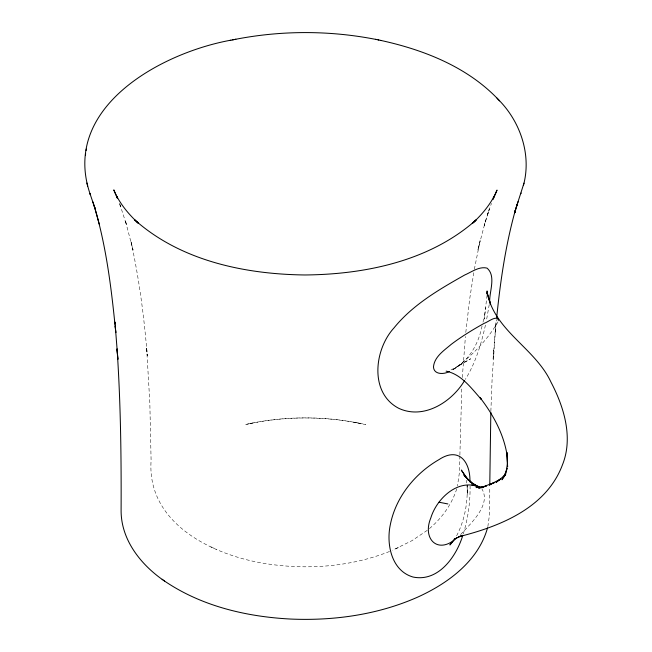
<?xml version="1.0" encoding="UTF-8"?>
<svg xmlns="http://www.w3.org/2000/svg" width="652" height="652" viewBox="0 0 652 652"><rect width="100%" height="100%" fill="white"/><g stroke="black" fill="none" stroke-linecap="round" stroke-linejoin="round"><path stroke-width="0.49" stroke-dasharray="3.26 2.44" d="M459.88 455.935L459.603 471.266L457.468 486.001M459.888 454.933L461.787 388.364M490.866 411.2L492.097 379.407L495.96 322.585L493.059 359.089L493.849 349.399M487.109 295.169L484.159 319.13L485.813 307.467M462.309 377.532L465.422 336.489M465.797 332.447L469.652 299.187L474.143 270.327M495.161 332.381L496.482 319.537M489.244 304.541L486.653 319.301M474.338 269.341L480.133 240.612L477.72 250.458L485.658 220.352L484.191 225.445L489.367 208.893L484.191 225.445M485.438 325.12C481.257 343.995 475.618 362.911 465.316 379.44M487.859 526.572L489.742 512.863L489.774 486.954M482.056 325.951C478.535 344.606 467.997 362.267 450.793 370.809M483.01 322.145L484.664 315.495M456.734 488.87C451.779 504.395 441.877 518.234 429.383 528.617M463.27 533.882C468.054 518.381 470.304 502.113 470.076 485.903M488.552 211.501L487.729 213.832L491.469 203.4M497.973 321.884C486.799 340.825 470.809 357.092 452.887 369.684L461.755 363.726L470.711 358.779L458.869 365.674L461.755 363.726M456.612 535.838C464.689 520.337 467.924 502.553 467.134 485.153L467.28 494.819L467.134 485.153M460.638 534.575C470.426 523.662 491.494 504.941 481.942 488.967M427.223 530.369L411.974 540.671L392.585 550.207M458.772 365.731L451.005 369.953M395.552 548.902L399.643 547.044M389.554 551.47C350.8 566.808 307.809 570.052 266.782 563.801C213.546 555.797 146.553 523.817 151.101 460.499L149.83 402.724L146.594 347.108L147.287 355.894C144.157 317.247 139.226 278.706 130.808 240.832L133.057 250.058L125.225 220.254L126.578 225.03L119.862 204.337M246.228 424.395L245.82 424.485L249.895 423.588L247.075 424.199M248.942 423.792C286.236 416.009 325.169 416.033 362.447 423.898M253.237 422.912L249.512 423.67C287.059 415.658 327.443 416.057 364.215 424.281M354.003 422.219L356.326 422.659M357.598 422.887L365.748 424.631L365.34 424.542M210.873 546.865L216.35 549.351M120.025 204.956L120.726 206.823L120.147 205.168M119.406 203.31L120.726 206.823M466.188 480.263L466.555 482.961"/><path stroke-width="0.98" d="M489.774 485.145L490.834 412.194M496.685 317.565C500.361 281.314 505.593 245.07 515.43 209.928L514.64 212.894L516.677 206.016L514.64 212.894M233.367 39.739C162.356 51.793 60.074 107.132 90.245 194.386L89.992 193.66L94.996 208.518L94.149 205.714C106.504 246.945 111.59 289.92 115.787 332.618L115.249 325.918M446.131 371.135C461.551 374.362 471.29 388.258 481.249 399.285L480.198 397.826C493.319 414.851 503.947 434.419 507.199 455.887L506.84 452.61L507.427 463.287L506.213 472.187L507.02 468.209L504.183 476.808L505.748 472.879L502.007 479.766L505.854 473.727L502.928 477.354L504.192 476.115M489.676 301.632C489.359 291.46 496.253 275.943 487.028 268.111C479.114 266.187 471.689 272.006 464.77 274.973C439.122 289.447 412.716 304.761 393.947 327.98C374.264 349.472 369.203 392.911 398.698 408.291C423.629 419.953 451.608 402.154 464.501 380.711M85.445 155.062L85.656 153.644M86.113 150.498L86.325 149.088M498.47 320.409C497.093 314.443 487.786 322.292 484.297 323.278C472.855 329.61 461.657 336.465 451.217 344.362C444.102 350.458 434.297 356.766 433.474 366.994C433.873 374.949 444.338 374.444 449.448 371.444M523.393 185.486C531.787 155.005 520.369 121.508 498.34 99.544M523.988 183.147L516.791 205.649L518.12 201.582M487.533 527.867C478.25 561.258 447.859 583.401 417.736 597.102C378.054 614.697 333.979 620.908 290.808 619.058C247.915 616.849 204.255 606.857 167.857 583.247C142.853 567.322 120.75 541.087 121.109 510.003C121.329 456.278 120.677 402.52 117.058 348.901L117.882 359.317L115.265 326.057M516.229 207.515L517.28 204.149M462.798 535.341C456.433 556.531 438.34 582.26 413.083 577.044C391.461 570.867 386.155 544.192 390.295 524.836C395.658 497.329 414.843 473.539 438.861 459.693C459.024 446.286 470.508 461.999 469.937 481.999M520.899 193.709L521.144 193.025M493.018 199.577L497.036 190.074C491.698 203.041 482.537 214.084 472.276 223.481L475.976 220.083C429.652 261.102 365.316 274.41 304.989 274.973C244.802 274.248 180.596 260.833 134.524 219.708L138.085 222.984C128.012 213.644 119.023 202.707 113.798 189.887L117.45 198.542M479.945 487.362C458.592 477.826 436.767 498.299 430.825 517.908C421.877 539.351 438.478 555.243 457.085 537.598M454.688 538.943L449.896 544.95L452.879 541.38M505.308 474.966L496.148 482.293L500.883 478.935L489.302 484.917L494.705 482.456L481.111 487.541L486.351 486.074L478.601 488.103L482.488 487.5M473.67 222.202L475.976 220.083M454.199 539.098L462.757 535.349L458.429 536.816C499.742 526.555 546.278 508.022 562.423 464.925C573.434 437.565 563.972 406.921 550.924 382.023C535.162 348.135 494.827 331.208 487.199 292.781L487.623 295.527L487.06 290.955L487.15 294.207M230.107 40.416L230.889 40.253M235.127 39.389C282.422 30.122 331.591 30.318 378.812 40M232.609 39.894L235.853 39.242M483.466 487.346L476.066 487.541L482.105 487.394M482.61 487.386L480.768 487.427L482.456 487.672M447.875 503.947L439.057 502.227M375.438 39.316L376.163 39.47M380.654 40.391C424.362 49.911 468.625 67.409 499.587 100.873M378.054 39.845L381.444 40.554M471.746 484.909L482.154 487.362M478.544 486.588L471.567 482.993L475.406 485.202L467.623 479.464L471.16 482.284L463.914 475.08L467.093 478.592L461.38 470.173L467.093 478.592M162.112 579.261L163.033 579.913M163.709 580.394L164.614 581.038M137.067 222.039L138.085 222.984M497.003 98.118L498.234 99.438M464.257 474.436L464.803 476.099M92.877 201.843L93.953 205.16M94.556 207.116L99.251 224.117M487.199 292.781L490.443 303.946L489.407 300.303M86.887 183.025L87.661 186.089M115.102 324.003L114.948 322.088L115.102 324.068M506.84 452.61L507.606 466.767L507.427 463.287M494.134 196.35L493.377 197.735L494.134 196.35M117.499 197.67L116.741 196.285L117.499 197.67"/></g></svg>
